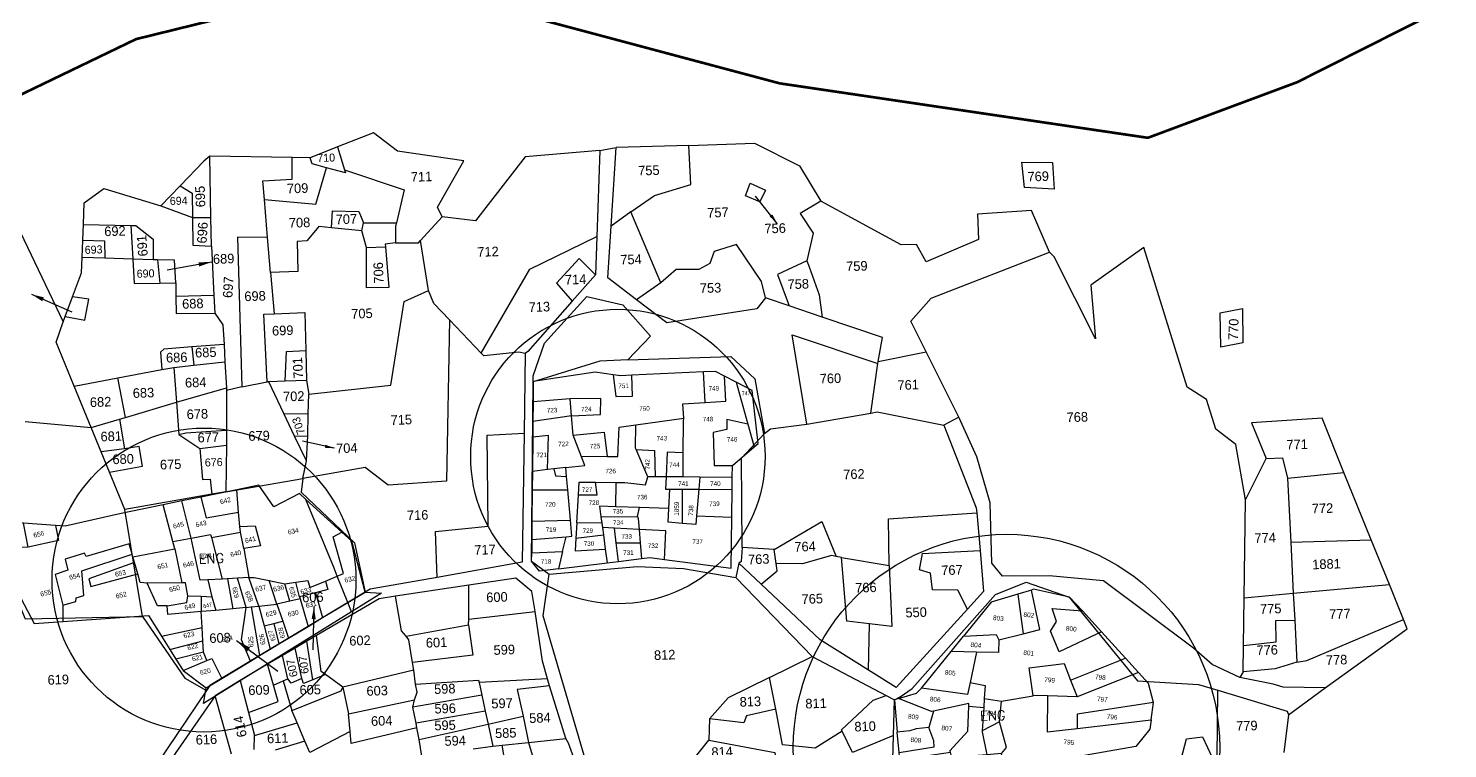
# Model space of a CAD drawing. Header units: metres. Extents: x 261324 to 273196, y 2168580 to 2176145.
# Drawn here: x 261946 to 263027, y 2171320 to 2171869 of the extents above; entities that cross this region are included whole.
import ezdxf

# ---------------------------------------------------------------- set-up
doc = ezdxf.new("R2010")
doc.units = ezdxf.units.M
for name, color, linetype in [('OFF', 1, 'Continuous'), ('OTHERS', 1, 'Continuous'), ('POLY_PARCEL', 6, 'Continuous'), ('POLY_ROAD', 30, 'Continuous'), ('SYM_ARROW', 1, 'Continuous'), ('TEXT_MAPIN', 7, 'Continuous'), ('TEXT_PARCEL', 7, 'Continuous'), ('V_BOUND_LINE', 7, 'Continuous')]:
    doc.layers.add(name, color=color, linetype=linetype)
doc.styles.get("Standard").update_dxf_attribs({"font": 'simplex.shx'})
doc.styles.add('TEXT_MAP', font='KRDEV050.TTF', dxfattribs={"height": 1.8})
doc.dimstyles.get("Standard").update_dxf_attribs({"dimtxt": 0.18, "dimasz": 0.18, "dimexe": 0.18, "dimexo": 0.0625, "dimgap": 0.09, "dimtad": 0, "dimtih": 1, "dimtoh": 1, "dimdec": 4, "dimzin": 0, "dimdsep": 46, "dimtxsty": 'Standard', "dimcen": 0.09, "dimadec": 0, "dimazin": 0, "dimtfac": 1, "dimtdec": 4, "dimtofl": 0, "dimtmove": 0, "dimatfit": 3, "dimfxl": 1, "dimtolj": 1, "dimtzin": 0, "dimarcsym": 0})

# ---------------------------------------------------------------- blocks, each defined once
blk = doc.blocks.new('hb')
at = {"layer": 'POLY_PARCEL'}
for points in [[(264666.7, 2167353.1), (264548.9, 2167345.9)], [(264701.3, 2167346.7), (264686.2, 2167354.2), (264666.7, 2167353.1)], [(264670.1, 2167303.2), (264666.7, 2167353.1)], [(264518.7, 2167346.4), (264488.8, 2167350.3), (264387.5, 2167333.2), (264387.7, 2167299.9)], [(264518.7, 2167346.4), (264523.1, 2167310.7), (264550.7, 2167311.7), (264548.9, 2167345.9)], [(264548.9, 2167345.9), (264531, 2167344.8), (264518.7, 2167346.4)], [(264670.1, 2167303.2), (264704, 2167305.7), (264701.3, 2167346.7)], [(264720.4, 2167337.2), (264701.3, 2167346.7)], [(264720.4, 2167337.2), (264740.6, 2167268.5)], [(264751.5, 2167231.3), (264758.2, 2167237.1), (264747.1, 2167323.9), (264720.4, 2167337.2)], [(264448.3, 2167305.6), (264441.4, 2167305.4), (264387.7, 2167299.9)], [(264450.8, 2167278), (264498.4, 2167280.9), (264498.8, 2167307), (264448.3, 2167305.6)], [(264450.8, 2167278), (264448.3, 2167305.6)], [(264387.7, 2167299.9), (264387.9, 2167267.9)], [(264635.6, 2167276.7), (264633.6, 2167300.5), (264670.1, 2167303.2)], [(264450.8, 2167278), (264387.9, 2167267.9)], [(264387.9, 2167267.9), (264388, 2167241.9)], [(264454.2, 2167246.3), (264450.8, 2167278)], [(264510.4, 2167212.2), (264528.1, 2167212.4), (264529.4, 2167260.7), (264556.6, 2167264.8)], [(264556.6, 2167264.8), (264635.6, 2167276.7)], [(264557.7, 2167224.5), (264556.7, 2167226.7), (264556.6, 2167264.8)], [(264635.3, 2167219.8), (264634.9, 2167271.9), (264635.6, 2167276.7)], [(264740.6, 2167268.5), (264706.1, 2167275.8), (264706.2, 2167259.4), (264683.7, 2167254.2), (264686.6, 2167200), (264716.2, 2167200.6)], [(264740.6, 2167268.5), (264751.5, 2167231.3)], [(264413.1, 2167189.2), (264414, 2167245.2), (264388, 2167241.9)], [(264388, 2167241.9), (264388.3, 2167186)], [(264454.2, 2167246.3), (264505, 2167251.9), (264510.4, 2167212.2)], [(264468.6, 2167210.8), (264454.2, 2167246.3)], [(264510.4, 2167212.2), (264468.6, 2167210.8)], [(264557.7, 2167224.5), (264588, 2167222.9), (264589.7, 2167180.1)], [(264577.6, 2167180), (264557.7, 2167224.5)], [(264635.3, 2167219.8), (264609, 2167220.7), (264607.7, 2167180.3)], [(264635.5, 2167180.6), (264635.3, 2167219.8)], [(264716.2, 2167200.6), (264751.5, 2167231.3)], [(264413.1, 2167189.2), (264388.3, 2167186)], [(264423.4, 2167190.6), (264413.1, 2167189.2)], [(264442.8, 2167193.1), (264423.4, 2167190.6)], [(264423.4, 2167190.6), (264426.4, 2167179.3), (264444.3, 2167178.5)], [(264442.8, 2167193.1), (264474.3, 2167196.6), (264468.6, 2167210.8)], [(264444.3, 2167178.5), (264442.8, 2167193.1)], [(264716.3, 2167180.7), (264716.2, 2167200.6)], [(264388.3, 2167186), (264388.4, 2167155.7)], [(264446.6, 2167156.5), (264444.3, 2167178.5)], [(264464.4, 2167148.7), (264495.3, 2167148.9), (264492.2, 2167169.5)], [(264464.4, 2167148.7), (264465.4, 2167169.3), (264492.2, 2167169.5)], [(264492.2, 2167169.5), (264525.7, 2167169.8)], [(264525.7, 2167169.8), (264539.9, 2167169.9), (264574.1, 2167166.4), (264577.6, 2167180)], [(264525.7, 2167129.8), (264525.7, 2167169.8)], [(264589.7, 2167180.1), (264577.6, 2167180)], [(264607.7, 2167180.3), (264589.7, 2167180.1)], [(264607.7, 2167180.3), (264607.1, 2167159.9), (264614.3, 2167160)], [(264635.5, 2167180.6), (264607.7, 2167180.3)], [(264662.9, 2167180.6), (264635.5, 2167180.6)], [(264662.9, 2167180.6), (264661.5, 2167160.5)], [(264716.3, 2167180.7), (264662.9, 2167180.6)], [(264716.3, 2167161.1), (264716.3, 2167180.7)], [(264388.4, 2167155.7), (264446.6, 2167156.5)], [(264388.4, 2167155.7), (264388.7, 2167104.5)], [(264451.9, 2167106.8), (264446.6, 2167156.5)], [(264462.3, 2167102.6), (264464.4, 2167148.7)], [(264613.2, 2167128.4), (264614.3, 2167160)], [(264614.3, 2167160), (264635.1, 2167160.2)], [(264635.1, 2167160.2), (264661.5, 2167160.5)], [(264636, 2167104.2), (264635.1, 2167160.2)], [(264661.5, 2167160.5), (264658.5, 2167117.1)], [(264661.5, 2167160.5), (264716.3, 2167161.1)], [(264716.4, 2167115.4), (264716.3, 2167161.1)], [(264525.7, 2167129.8), (264499.1, 2167130.3), (264501.6, 2167113.3)], [(264564.6, 2167129.2), (264525.7, 2167129.8)], [(264561.6, 2167114.2), (264564.6, 2167129.2)], [(264613.2, 2167128.4), (264564.6, 2167129.2)], [(264636, 2167104.2), (264612.3, 2167105.7), (264613.2, 2167128.4)], [(264388.7, 2167104.5), (264451.9, 2167106.8)], [(264388.7, 2167104.5), (264388.8, 2167074.3)], [(264445.1, 2167079.5), (264454.7, 2167080.4), (264451.9, 2167106.8)], [(264462.3, 2167102.6), (264461.2, 2167077.7)], [(264503.2, 2167102.9), (264462.3, 2167102.6)], [(264501.6, 2167113.3), (264561.6, 2167114.2)], [(264501.6, 2167113.3), (264503.2, 2167102.9)], [(264503.2, 2167102.9), (264504.3, 2167095.3)], [(264524, 2167094.6), (264504.3, 2167095.3)], [(264504.3, 2167095.3), (264506.1, 2167083.7)], [(264527.3, 2167070.8), (264524, 2167094.6)], [(264564.6, 2167093), (264524, 2167094.6)], [(264561.6, 2167114.2), (264562.7, 2167111.3), (264564.6, 2167093)], [(264606.8, 2167044.8), (264716.5, 2167031.8), (264716.4, 2167115.4)], [(264658.5, 2167117.1), (264657.6, 2167102.8), (264636, 2167104.2)], [(264658.5, 2167117.1), (264716.4, 2167115.4)], [(264388.8, 2167074.3), (264445.1, 2167079.5)], [(264388.8, 2167074.3), (264389, 2167052.1)], [(264439.5, 2167055.4), (264445.1, 2167079.5)], [(264461.2, 2167077.7), (264460.2, 2167056.5), (264509.7, 2167060)], [(264461.2, 2167077.7), (264506.1, 2167083.7)], [(264506.1, 2167083.7), (264509.7, 2167060)], [(264527.3, 2167070.8), (264566.8, 2167071.5)], [(264606.8, 2167044.8), (264608.5, 2167091.4), (264564.6, 2167093)], [(264564.6, 2167093), (264566.8, 2167071.5)], [(264566.8, 2167071.5), (264569.5, 2167045.7)], [(264389, 2167052.1), (264439.5, 2167055.4)], [(264433.3, 2167026.7), (264402, 2167022.3), (264389, 2167038.8), (264389, 2167052.1)], [(264439.5, 2167055.4), (264433.3, 2167026.7)], [(264509.7, 2167060), (264513, 2167037.8)], [(264531.4, 2167040.4), (264527.3, 2167070.8)], [(264433.3, 2167026.7), (264513, 2167037.8)], [(264513, 2167037.8), (264531.4, 2167040.4)], [(264531.4, 2167040.4), (264569.5, 2167045.7)], [(264569.5, 2167045.7), (264583.2, 2167047.6), (264606.8, 2167044.8)]]:
    blk.add_lwpolyline(points, dxfattribs=at)
at = {"layer": 'TEXT_PARCEL', "style": 'TEXT_MAP'}
for s, height, rotation, p in [('751', 7.5, 1.9239, (264527.3, 2167324.4)), ('749', 7.5, 1.9239, (264675.5, 2167322.4)), ('747', 6.25, 1.9239, (264730, 2167315.7)), ('723', 7.5, 1.9239, (264410.5, 2167282.8)), ('724', 7.5, 1.9239, (264466.8, 2167285.4)), ('750', 7.5, 1.9239, (264562.2, 2167287.8)), ('748', 7.5, 1.9239, (264666.6, 2167271.7)), ('722', 7.5, 1.9239, (264430, 2167227.7)), ('743', 7.5, 1.9239, (264591.3, 2167239.3)), ('746', 7.5, 1.9239, (264706.7, 2167239.2)), ('721', 7.5, 1.9239, (264394.5, 2167209.2)), ('725', 7.5, 1.9239, (264481.9, 2167224.9)), ('726', 7.5, 1.9239, (264508.1, 2167184.3)), ('742', 7.5, 92.8492, (264581.3, 2167191.8)), ('744', 7.5, 1.9239, (264612.6, 2167196)), ('741', 7.5, 1.9239, (264627.8, 2167165.4)), ('740', 7.5, 1.9239, (264680.3, 2167166.1)), ('727', 7.5, 1.9239, (264470, 2167153.4)), ('736', 7.5, 1.9239, (264560.5, 2167142.3)), ('739', 7.5, 1.9239, (264679.2, 2167133)), ('720', 7.5, 1.9239, (264409.9, 2167128.1)), ('728', 7.5, 1.9239, (264481.3, 2167132)), ('735', 7.5, 1.9239, (264521, 2167118.5)), ('1859', 7.5, 90.4145, (264629.6, 2167116.7)), ('738', 7.5, 87.7908, (264652.7, 2167116.9)), ('719', 7.5, 1.9239, (264411.5, 2167086.8)), ('734', 7.5, 1.9239, (264521.8, 2167100)), ('729', 7.5, 1.9239, (264472.1, 2167086.1)), ('730', 7.5, 1.9239, (264474.2, 2167064.8)), ('733', 7.5, 1.9239, (264536, 2167077.4)), ('737', 7.5, 1.9239, (264652.5, 2167070.7)), ('731', 7.5, 1.9239, (264539.2, 2167050.9)), ('732', 7.5, 1.9239, (264579.5, 2167062.8)), ('718', 7.5, 1.9239, (264404.2, 2167034.5))]:
    blk.add_text(s, height=height, rotation=rotation, dxfattribs=at).set_placement(p)
blk = doc.blocks.new('b')
at = {"layer": 'OFF'}
for points in [[(264743.5, 2166513.3), (264708.2, 2166602.4)], [(264613.2, 2166523.5), (264527.6, 2166512.9)]]:
    blk.add_lwpolyline(points, dxfattribs=at)
at = {"layer": 'POLY_PARCEL'}
for points in [[(264601, 2166893.1), (264580.4, 2166884)], [(264597.1, 2166822.2), (264622.9, 2166832.6), (264601, 2166893.1)], [(264686.8, 2166871.1), (264662.9, 2166890.1), (264604, 2166895.6), (264601, 2166893.1)], [(264580.4, 2166884), (264539.3, 2166865.6), (264502.8, 2166805.6)], [(264580.4, 2166884), (264597.1, 2166822.2)], [(264721.2, 2166841.8), (264658.1, 2166800.9), (264640, 2166832.3), (264647.6, 2166848.8), (264637.6, 2166868.8), (264686.8, 2166871.1)], [(264686.8, 2166871.1), (264721.2, 2166841.8)], [(264559.8, 2166807.3), (264597.1, 2166822.2)], [(264764.9, 2166805.2), (264721.2, 2166841.8)], [(264486.3, 2166778.7), (264502.8, 2166805.6)], [(264502.8, 2166805.6), (264554.4, 2166815.5), (264559.8, 2166807.3)], [(264559.8, 2166807.3), (264561.6, 2166787.1), (264526.7, 2166783.2)], [(264682.4, 2166758.7), (264764.9, 2166805.2)], [(264788.7, 2166785.3), (264764.9, 2166805.2)], [(264446.7, 2166714), (264486.3, 2166778.7)], [(264526.7, 2166783.2), (264486.3, 2166778.7)], [(264526.7, 2166783.2), (264523, 2166733.5)], [(264626.1, 2166725.7), (264614.1, 2166769.3), (264668.7, 2166783.6), (264682.4, 2166758.7)], [(264788.7, 2166785.3), (264696.4, 2166733.2)], [(264818.9, 2166740.4), (264807.1, 2166769.8), (264788.7, 2166785.3)], [(264682.4, 2166758.7), (264696.4, 2166733.2)], [(264523, 2166733.5), (264521.6, 2166713.9), (264446.7, 2166714)], [(264523, 2166733.5), (264547.5, 2166731.7), (264548.9, 2166710.9)], [(264696.4, 2166733.2), (264648.7, 2166728.7)], [(264818.9, 2166740.4), (264699.8, 2166706), (264703, 2166683)], [(264819.3, 2166712.4), (264818.9, 2166740.4)], [(264412.5, 2166693), (264439.8, 2166704.8), (264446.7, 2166714)], [(264548.9, 2166710.9), (264576.7, 2166710.4)], [(264548.9, 2166710.9), (264549.9, 2166696.5)], [(264576.7, 2166710.4), (264626.1, 2166725.7)], [(264578.2, 2166677), (264576.7, 2166710.4)], [(264648.7, 2166728.7), (264632.2, 2166727.2), (264626.1, 2166725.7)], [(264648.7, 2166728.7), (264656.2, 2166671.2), (264703, 2166683)], [(264703, 2166683), (264819.3, 2166712.4)], [(264819.3, 2166712.4), (264818.8, 2166697.3), (264800.1, 2166666.5), (264708.8, 2166638.1)], [(264412.5, 2166693), (264406.2, 2166689.9), (264417.6, 2166638.7)], [(264471, 2166680), (264467.8, 2166678.9), (264412.5, 2166693)], [(264525.7, 2166695.6), (264525.3, 2166699.7), (264471, 2166680)], [(264506.4, 2166618.2), (264505.4, 2166620.7), (264529.8, 2166655.6), (264525.7, 2166695.6)], [(264525.7, 2166695.6), (264549.9, 2166696.5)], [(264549.9, 2166696.5), (264552.6, 2166659)], [(264471, 2166680), (264466.9, 2166652.9)], [(264578.2, 2166677), (264552.6, 2166659)], [(264587.9, 2166626.9), (264594.6, 2166637.7), (264578.2, 2166677)], [(264466.9, 2166652.9), (264446.7, 2166648.3), (264437.5, 2166643.9), (264417.6, 2166638.7)], [(264424.7, 2166606.8), (264417.6, 2166638.7)], [(264424.7, 2166606.8), (264479.2, 2166623.3), (264477.8, 2166632.7), (264466.9, 2166652.9)], [(264552.6, 2166659), (264552.7, 2166657.3), (264565.1, 2166622)], [(264708.8, 2166638.1), (264660.8, 2166632.8), (264663, 2166613.2)], [(264708.2, 2166602.4), (264708.8, 2166638.1)], [(264434.1, 2166564.9), (264473.3, 2166572.3), (264464.3, 2166606.4), (264506.4, 2166618.2)], [(264565.1, 2166622), (264509.9, 2166610), (264506.4, 2166618.2)], [(264587.9, 2166626.9), (264565.1, 2166622)], [(264596.3, 2166597), (264587.9, 2166626.9)], [(264434.1, 2166564.9), (264424.7, 2166606.8)], [(264596.3, 2166597), (264663, 2166613.2)], [(264603.2, 2166572.2), (264596.3, 2166597)], [(264663, 2166613.2), (264664.9, 2166596.5), (264669, 2166597)], [(264665, 2166582.5), (264670, 2166587), (264669, 2166597)], [(264669, 2166597), (264708.2, 2166602.4)], [(264603.2, 2166572.2), (264665, 2166582.5)], [(264613.2, 2166523.5), (264606.6, 2166560.3), (264603.2, 2166572.2)], [(264665, 2166582.5), (264668.8, 2166536.1), (264613.2, 2166523.5)], [(264527.6, 2166512.9), (264450.3, 2166492.1), (264434.1, 2166564.9)], [(264634.7, 2166467.2), (264624.6, 2166462.9), (264578.7, 2166458.7), (264558.1, 2166494.6), (264527.6, 2166512.9)], [(264634.7, 2166467.2), (264614.1, 2166518.6), (264613.2, 2166523.5)], [(264743.5, 2166513.3), (264634.7, 2166467.2)]]:
    blk.add_lwpolyline(points, dxfattribs=at)
at = {"layer": 'TEXT_PARCEL', "style": 'TEXT_MAP'}
for s, p in [('803', (264545.8, 2166837.7)), ('802', (264593.7, 2166849.4)), ('800', (264664.1, 2166836.3)), ('804', (264515.8, 2166790.3)), ('801', (264601.4, 2166788.9)), ('799', (264640.6, 2166750.4)), ('798', (264720.7, 2166765.3)), ('805', (264480.8, 2166740.6)), ('797', (264728.4, 2166730.7)), ('796', (264747.8, 2166704.7)), ('806', (264462.6, 2166695)), ('794', (264554.5, 2166684.9)), ('809', (264431.4, 2166662.8)), ('795', (264684.4, 2166655.4)), ('807', (264487.1, 2166651.5)), ('808', (264440.5, 2166626.4)), ('700', (264674.8, 2166608.4)), ('792', (264514.4, 2166558)), ('790', (264628.1, 2166548.9)), ('789iS', (264684.5, 2166520.3)), ('791', (264582.7, 2166487))]:
    blk.add_text(s, height=7.5, rotation=1.9239, dxfattribs=at).set_placement(p)
blk = doc.blocks.new('GF')
at = {"layer": 'OFF'}
for points in [[(261282.44, 2171385.68), (261280.99, 2171379.71)], [(261394.45, 2171364.42), (261400.34, 2171362.6)], [(261325.54, 2171337.57), (261327.9, 2171343.04)]]:
    blk.add_lwpolyline(points, dxfattribs=at)
at = {"layer": 'OTHERS'}
for points in [[(261385.59, 2171372.64), (261385.1, 2171375.86), (261380.69, 2171403.42)], [(261387.2, 2171362.09), (261385.59, 2171372.64)], [(261387.76, 2171358.39), (261387.2, 2171362.09)]]:
    blk.add_lwpolyline(points, dxfattribs=at)
at = {"layer": 'POLY_PARCEL'}
for points in [[(261275.14, 2171419.11), (261268.1, 2171421.28), (261259.74, 2171412.68)], [(261274.69, 2171409.92), (261275.14, 2171419.11)], [(261286.61, 2171415.56), (261275.14, 2171419.11)], [(261259.74, 2171412.68), (261259.3, 2171412.23), (261264.87, 2171402.52), (261270.31, 2171381.45), (261280.99, 2171379.71)], [(261274.69, 2171409.92), (261259.74, 2171412.68)], [(261286.61, 2171415.56), (261286.42, 2171409.73), (261274.69, 2171409.92)], [(261327.85, 2171413.83), (261311.71, 2171414.31), (261290.09, 2171414.49), (261286.61, 2171415.56)], [(261328.32, 2171399.5), (261327.85, 2171413.83)], [(261335.11, 2171413.62), (261327.85, 2171413.83)], [(261335.29, 2171399.2), (261335.11, 2171413.62)], [(261342.39, 2171413.4), (261335.11, 2171413.62)], [(261342.39, 2171413.4), (261342.5, 2171405.39), (261354.86, 2171404.62)], [(261356.19, 2171413), (261342.39, 2171413.4)], [(261354.86, 2171404.62), (261356.19, 2171413)], [(261380.69, 2171403.42), (261378.8, 2171406.18), (261368.33, 2171403.47), (261364.69, 2171412.75), (261356.19, 2171413)], [(261312.28, 2171398.41), (261312.1, 2171402.39), (261295.22, 2171401.47), (261294.86, 2171402.9), (261287.24, 2171402.37), (261287.34, 2171398.01), (261282.31, 2171397.6), (261282.44, 2171385.68)], [(261354.18, 2171399.2), (261354.86, 2171404.62)], [(261391.01, 2171388.39), (261380.69, 2171403.42)], [(261282.44, 2171385.68), (261287.57, 2171385.88), (261287.93, 2171387.27), (261291.01, 2171387.37), (261292.34, 2171396.65), (261312.28, 2171398.41)], [(261312.43, 2171395.13), (261294.22, 2171393.09), (261294.32, 2171390.11), (261312.63, 2171390.7)], [(261312.33, 2171397.41), (261312.28, 2171398.41)], [(261312.33, 2171397.41), (261328.41, 2171396.65)], [(261312.43, 2171395.13), (261312.33, 2171397.41)], [(261312.63, 2171390.7), (261312.43, 2171395.13)], [(261328.41, 2171396.65), (261327.98, 2171383.62)], [(261328.32, 2171399.5), (261335.29, 2171399.2)], [(261328.41, 2171396.65), (261328.32, 2171399.5)], [(261337.81, 2171382.47), (261335.01, 2171382.99), (261335.29, 2171399.2)], [(261335.29, 2171399.2), (261342.7, 2171398.88), (261342.73, 2171397.62)], [(261342.73, 2171397.62), (261353.91, 2171397.06)], [(261342.73, 2171397.62), (261343.09, 2171381.53)], [(261354.18, 2171399.2), (261359.81, 2171398.14), (261360.02, 2171390.39), (261353.66, 2171390.86)], [(261353.66, 2171390.86), (261353.91, 2171397.06)], [(261353.91, 2171397.06), (261354.18, 2171399.2)], [(261315.25, 2171386.42), (261312.79, 2171387.29), (261312.63, 2171390.7)], [(261353.66, 2171390.86), (261353.07, 2171379.81)], [(261327.98, 2171383.62), (261315.25, 2171386.42)], [(261320.67, 2171376.45), (261317.13, 2171377.27), (261315.25, 2171386.42)], [(261385.59, 2171372.64), (261388.14, 2171373.07), (261387.47, 2171387.42), (261391.01, 2171388.39)], [(261394.45, 2171364.42), (261393.91, 2171384.17), (261391.01, 2171388.39)], [(261280.99, 2171379.71), (261312.97, 2171374.56), (261315.99, 2171365.81)], [(261329.11, 2171378.35), (261329.31, 2171383.32), (261327.98, 2171383.62)], [(261337.81, 2171382.47), (261337.86, 2171375.84)], [(261343.09, 2171381.53), (261337.81, 2171382.47)], [(261345.06, 2171381.18), (261343.09, 2171381.53)], [(261345.06, 2171381.18), (261344.44, 2171369.72)], [(261348.85, 2171380.52), (261345.06, 2171381.18)], [(261349.48, 2171369.02), (261348.85, 2171380.52)], [(261353.07, 2171379.81), (261348.85, 2171380.52)], [(261354.18, 2171368.42), (261353.07, 2171379.81)], [(261353.07, 2171379.81), (261355.02, 2171379.35), (261360.23, 2171376.9)], [(261332.62, 2171371.37), (261320.15, 2171373.22), (261320.67, 2171376.45)], [(261320.67, 2171376.45), (261328.19, 2171375.94), (261329.11, 2171378.35)], [(261329.11, 2171378.35), (261333.95, 2171376.99)], [(261333.95, 2171376.99), (261332.62, 2171371.37)], [(261333.95, 2171376.99), (261337.86, 2171375.84)], [(261337.86, 2171375.84), (261338.06, 2171370.6)], [(261361, 2171367.56), (261360.23, 2171376.9)], [(261360.23, 2171376.9), (261365.74, 2171374.32)], [(261366.08, 2171367.53), (261365.74, 2171374.32)], [(261365.74, 2171374.32), (261369.89, 2171373.97)], [(261369.98, 2171368.33), (261369.89, 2171373.97)], [(261369.89, 2171373.97), (261374.39, 2171373.58), (261374.54, 2171370.81), (261380.81, 2171371.85)], [(261331.6, 2171365.54), (261332.62, 2171371.37)], [(261338.06, 2171370.6), (261332.62, 2171371.37)], [(261344.44, 2171369.72), (261338.06, 2171370.6)], [(261349.48, 2171369.02), (261344.44, 2171369.72)], [(261346.46, 2171349), (261344.96, 2171357.59), (261349.48, 2171369.02)], [(261349.48, 2171369.02), (261351.32, 2171368.79)], [(261351.32, 2171368.79), (261350.24, 2171350.22)], [(261351.32, 2171368.79), (261354.18, 2171368.42)], [(261354.18, 2171368.42), (261361, 2171367.56)], [(261354.18, 2171368.42), (261354.53, 2171360.69)], [(261376.18, 2171368.46), (261369.98, 2171368.33)], [(261369.98, 2171368.33), (261370.02, 2171367.51)], [(261380.81, 2171371.85), (261380.98, 2171368.56), (261376.18, 2171368.46)], [(261376.18, 2171368.46), (261376.64, 2171358.7)], [(261380.81, 2171371.85), (261385.59, 2171372.64)], [(261315.99, 2171365.81), (261331.6, 2171365.54)], [(261315.99, 2171365.81), (261317.88, 2171360.25)], [(261330.72, 2171360.56), (261331.6, 2171365.54)], [(261361, 2171367.56), (261361.8, 2171360.8)], [(261366.08, 2171367.53), (261361, 2171367.56)], [(261370.02, 2171367.51), (261366.08, 2171367.53)], [(261370.02, 2171367.51), (261370.59, 2171356.75)], [(261317.88, 2171360.25), (261330.72, 2171360.56)], [(261317.88, 2171360.25), (261319.26, 2171356.18)], [(261329.98, 2171356.33), (261330.72, 2171360.56)], [(261354.53, 2171360.69), (261358.21, 2171360.74)], [(261354.53, 2171360.69), (261354.63, 2171351.63)], [(261358.21, 2171360.74), (261361.8, 2171360.8)], [(261358.21, 2171360.74), (261358.34, 2171352.82)], [(261361.8, 2171360.8), (261362.4, 2171354.12)], [(261329.98, 2171356.33), (261319.26, 2171356.18)], [(261319.26, 2171356.18), (261320.9, 2171351.35)], [(261320.9, 2171351.35), (261330.47, 2171352.92)], [(261330.47, 2171352.92), (261329.98, 2171356.33)], [(261330.47, 2171352.92), (261332.49, 2171353.25), (261334.38, 2171345.12)], [(261320.9, 2171351.35), (261327.9, 2171343.04)]]:
    blk.add_lwpolyline(points, dxfattribs=at)
at = {"layer": 'POLY_ROAD'}
for points in [[(261387.2, 2171362.09), (261394.45, 2171364.42)], [(261400.34, 2171362.6), (261387.76, 2171358.39)], [(261387.76, 2171358.39), (261325.54, 2171337.57)], [(261370.59, 2171356.75), (261376.64, 2171358.7)], [(261376.64, 2171358.7), (261387.2, 2171362.09)], [(261354.63, 2171351.63), (261358.34, 2171352.82)], [(261358.34, 2171352.82), (261362.4, 2171354.12)], [(261362.4, 2171354.12), (261370.59, 2171356.75)], [(261334.38, 2171345.12), (261346.46, 2171349)], [(261346.46, 2171349), (261350.24, 2171350.22)], [(261350.24, 2171350.22), (261354.63, 2171351.63)], [(261327.9, 2171343.04), (261334.38, 2171345.12)]]:
    blk.add_lwpolyline(points, dxfattribs=at)
at = {"layer": 'TEXT_PARCEL', "style": 'TEXT_MAP'}
for s, height, p in [('657', 1.8, (261268.79, 2171415.64)), ('656', 1.8, (261277.68, 2171412.88)), ('642', 1.8, (261349.01, 2171409.04)), ('645', 1.8, (261329.65, 2171404.14)), ('643', 1.8, (261338.07, 2171402.68)), ('654', 1.8, (261287.18, 2171394.34)), ('655', 1.8, (261275.15, 2171390.71)), ('653', 1.8, (261304.24, 2171391.5)), ('651', 1.8, (261320.43, 2171390.56)), ('646', 1.8, (261329.97, 2171388.95)), ('644', 1.8, (261337.23, 2171390.27)), ('640', 1.8, (261348.22, 2171388.77)), ('641', 1.8, (261354.79, 2171392.62)), ('634', 1.8, (261371.24, 2171392.04)), ('652', 1.8, (261302.66, 2171383.45)), ('650', 1.8, (261322.77, 2171381.21)), ('649', 1.8, (261326.86, 2171373.32)), ('647', 1.5, (261333.77, 2171372.38)), ('637', 1.8, (261354.4, 2171373.93)), ('636', 1.8, (261360.95, 2171372.39)), ('633', 1.8, (261370.73, 2171369.1)), ('632', 1.8, (261387.88, 2171369.55)), ('623', 1.8, (261324.04, 2171363.05)), ('629', 1.8, (261356.04, 2171363.8)), ('630', 1.8, (261364.15, 2171361.95)), ('631', 1.8, (261371.51, 2171363.57)), ('622', 1.8, (261324.43, 2171358.38)), ('624', 1.8, (261337.79, 2171358.33)), ('621', 1.8, (261325.19, 2171353.86)), ('620', 1.8, (261326.9, 2171348.18))]:
    blk.add_text(s, height=height, dxfattribs=at).set_placement(p)
for s, rotation, p in [('639', 87.7081, (261347.76, 2171373.31)), ('638', 281.3166, (261350.26, 2171374.7)), ('635', 273.8165, (261366.85, 2171372.63)), ('625', 78.1044, (261348.72, 2171353.83)), ('626', 85.2335, (261353.35, 2171353.8)), ('627', 95.7139, (261357.6, 2171354.53)), ('628', 90, (261361.16, 2171354.56))]:
    blk.add_text(s, height=1.8, rotation=rotation, dxfattribs=at).set_placement(p)
blk = doc.blocks.new('TEXTARROW')
blk.add_leader([(0, 0), (8.64, 0)], dimstyle='Standard', override={"dimtxt": 2.5, "dimasz": 2.5, "dimexe": 1.25, "dimexo": 0.625, "dimgap": 0.625, "dimtad": 1, "dimtih": 0, "dimtoh": 0, "dimzin": 8, "dimcen": 2.5, "dimtofl": 1})
blk = doc.blocks.new('SD')
at = {"layer": 'OFF'}
for points in [[(262359.7, 2166703.3), (262372.5, 2166705.6)], [(261910.7, 2166492), (261962.3, 2166487.4)], [(262002.3, 2166339.8), (261988.6, 2166423.4)], [(262306.2, 2166382.9), (262319.9, 2166372.6)], [(262468.1, 2166381.1), (262465.8, 2166369.9)], [(262862, 2166296.1), (262859.4, 2166291.5)], [(262897.4, 2166262.3), (262926.1, 2166283.4)]]:
    blk.add_lwpolyline(points, dxfattribs=at)
at = {"layer": 'POLY_PARCEL'}
for points in [[(262236.6, 2166651.6), (262232.9, 2166659.2), (262253.6, 2166695.3), (262201.6, 2166702.9), (262183, 2166717.3), (262154.7, 2166706.3)], [(262055.2, 2166699.1), (262050.3, 2166695.2), (262031.9, 2166676.1)], [(262119.5, 2166698.2), (262055.2, 2166699.1)], [(262055.8, 2166651.4), (262055.2, 2166699.1)], [(262097.7, 2166665.3), (262096.5, 2166679.9), (262119.5, 2166681.2), (262119.5, 2166698.2)], [(262133.5, 2166697.9), (262119.5, 2166698.2)], [(262154.7, 2166706.3), (262133.5, 2166697.9)], [(262154.7, 2166706.3), (262160.4, 2166688.3)], [(262359.7, 2166703.3), (262301.3, 2166698.6), (262262.7, 2166648.5), (262236.6, 2166651.6)], [(262429.3, 2166707.3), (262372.5, 2166705.6)], [(262383.9, 2166655.5), (262402.3, 2166668.1), (262430.7, 2166676.7), (262429.3, 2166707.3)], [(262429.3, 2166707.3), (262480.5, 2166709), (262515.6, 2166691.2), (262532.4, 2166663.8)], [(262097.7, 2166665.3), (262138, 2166661.7), (262146.3, 2166690.1)], [(262146.3, 2166690.1), (262135, 2166693), (262133.5, 2166697.9)], [(262160.4, 2166688.3), (262161, 2166686.2), (262146.3, 2166690.1)], [(262160.4, 2166688.3), (262206.8, 2166672.7), (262200.8, 2166646.9)], [(262689.3, 2166694.1), (262713.4, 2166693.7), (262714.6, 2166673), (262691.5, 2166674.3), (262689.3, 2166694.1)], [(262031.9, 2166676.1), (262016.7, 2166660.3)], [(262031.9, 2166676.1), (262041.3, 2166670.4), (262041.5, 2166651.3)], [(262473.5, 2166668), (262477.1, 2166677.8), (262489.2, 2166672.3), (262484.8, 2166663.1), (262473.5, 2166668)], [(261956.3, 2166645.8), (261957, 2166662.7), (261972.2, 2166674), (262016.7, 2166660.3)], [(262100.2, 2166635.6), (262097.7, 2166665.3)], [(262016.7, 2166660.3), (262041.5, 2166651.3)], [(262150, 2166643.1), (262151, 2166656.4), (262171.4, 2166656), (262175.1, 2166647.1)], [(262383.9, 2166655.5), (262368.6, 2166644.4)], [(262407.3, 2166600), (262383.9, 2166655.5)], [(262532.4, 2166663.8), (262516.3, 2166654), (262526.4, 2166638.7), (262521.3, 2166617.1)], [(262710.9, 2166623.8), (262696.9, 2166656.4), (262654.6, 2166653.5), (262655.5, 2166633.7), (262614.6, 2166616.4), (262607.1, 2166629.9), (262595.1, 2166629.6), (262532.4, 2166663.8)], [(261901.4, 2166651.7), (261940.5, 2166570)], [(261955.8, 2166633.7), (261956.3, 2166645.8)], [(261956.3, 2166645.8), (261993.3, 2166645)], [(261993.3, 2166645), (261994.8, 2166618.9)], [(261993.3, 2166645), (261997.3, 2166645), (262010.8, 2166634.3), (262010.9, 2166618.3)], [(262041.5, 2166651.3), (262055.8, 2166651.4)], [(262041.5, 2166651.3), (262041.7, 2166629.7), (262056.3, 2166629)], [(262056.3, 2166629), (262055.8, 2166651.4)], [(262150, 2166643.1), (262140.2, 2166644.1), (262130.9, 2166632.9), (262123.4, 2166632.6), (262123.8, 2166609.1), (262102.5, 2166608.2)], [(262173.7, 2166640.7), (262150, 2166643.1)], [(262173.7, 2166640.7), (262175.1, 2166647.1)], [(262175.1, 2166647.1), (262200.8, 2166646.9)], [(262200.8, 2166646.9), (262200.2, 2166644.3), (262200, 2166631.4)], [(262219.7, 2166633.2), (262236.6, 2166651.6)], [(261955.3, 2166620.2), (261955.8, 2166633.7)], [(261955.8, 2166633.7), (261972.7, 2166633.1), (261973.1, 2166619.6)], [(262100.2, 2166635.6), (262076.6, 2166635.8), (262080, 2166519.1)], [(262102.5, 2166608.2), (262100.2, 2166635.6)], [(262177.5, 2166627.8), (262173.7, 2166640.7)], [(262200, 2166631.4), (262218.1, 2166631.5), (262219.7, 2166633.2)], [(262225.8, 2166594.1), (262219.7, 2166633.2)], [(262266.9, 2166545.3), (262305, 2166610.8), (262357.4, 2166636.2)], [(262056.3, 2166629), (262058.2, 2166590.4)], [(262192.2, 2166628.2), (262194.8, 2166596.4), (262177.3, 2166596.2), (262177.5, 2166627.8)], [(262177.5, 2166627.8), (262192.2, 2166628.2)], [(262200, 2166631.4), (262192, 2166630.4), (262192.2, 2166628.2)], [(262489.1, 2166588.2), (262485.9, 2166601.1), (262466.5, 2166630), (262449.1, 2166624.5), (262445.5, 2166615), (262437.1, 2166610.5), (262419.4, 2166610.3), (262407.3, 2166600)], [(262614.5, 2166545.9), (262602.5, 2166570), (262618.5, 2166587.9), (262710.9, 2166623.8)], [(262864, 2166430.4), (262856.4, 2166473.4), (262840.8, 2166485.4), (262833.4, 2166508.6), (262818.3, 2166518.3), (262784.5, 2166627.3), (262743.3, 2166598), (262746.9, 2166556.2), (262714.5, 2166620.2), (262710.9, 2166623.8)], [(261947.8, 2166589.3), (261954.8, 2166608.2), (261955.3, 2166620.2)], [(261973.1, 2166619.6), (261955.3, 2166620.2)], [(261994.8, 2166618.9), (261973.1, 2166619.6)], [(261994.8, 2166618.9), (261995.9, 2166599.9), (262015.9, 2166600.1)], [(262010.9, 2166618.3), (261994.8, 2166618.9)], [(262014.2, 2166618.3), (262010.9, 2166618.3)], [(262014.2, 2166618.3), (262015.9, 2166600.1)], [(262028.5, 2166600.3), (262027.4, 2166617.9), (262014.2, 2166618.3)], [(262356.4, 2166606.4), (262343.5, 2166619.1), (262325.7, 2166599.8), (262338.1, 2166585.7)], [(262521.3, 2166617.1), (262498.4, 2166606.4), (262507.6, 2166581.9)], [(262521.3, 2166617.1), (262523.3, 2166612.5), (262531, 2166590.5), (262533.3, 2166573.2)], [(262015.9, 2166600.1), (262028.5, 2166600.3)], [(262028.5, 2166600.3), (262028.5, 2166589.6)], [(262102.5, 2166608.2), (262105.3, 2166576)], [(262407.3, 2166600), (262388.4, 2166586.8)], [(261942, 2166574.1), (261957.4, 2166571.1), (261960.4, 2166587.5), (261947.8, 2166589.3)], [(261942, 2166574.1), (261947.8, 2166589.3)], [(262058.2, 2166590.4), (262028.5, 2166589.6)], [(262028.5, 2166589.6), (262028.6, 2166576.4), (262058.8, 2166576.6)], [(262058.2, 2166590.4), (262058.8, 2166576.6)], [(262132.2, 2166513.3), (262196.4, 2166520.2), (262206.7, 2166585.6), (262225.8, 2166594.1)], [(262242.1, 2166571.3), (262230, 2166583.9), (262225.8, 2166594.1)], [(262058.8, 2166576.6), (262065.2, 2166567.4), (262066.1, 2166552.2)], [(262105.3, 2166576), (262129.2, 2166577.1), (262129.9, 2166547.4)], [(262844.2, 2166576.2), (262861.6, 2166579.7), (262861.8, 2166553), (262844.7, 2166549.5), (262844.2, 2166576.2)], [(261949, 2166519.7), (261934.9, 2166553.9), (261940.5, 2166570)], [(261940.5, 2166570), (261942, 2166574.1)], [(262099.7, 2166522.9), (262097.2, 2166575.7), (262105.3, 2166576)], [(262242.1, 2166571.3), (262239.9, 2166445.2), (262194.1, 2166442.3), (262176.3, 2166455.9), (262127.7, 2166447.5)], [(262266.9, 2166545.3), (262242.1, 2166571.3)], [(262041, 2166550.2), (262019.1, 2166548.5), (262016.4, 2166546.1), (262017.5, 2166532.5)], [(262066.1, 2166552.2), (262041, 2166550.2)], [(262041, 2166550.2), (262042.5, 2166536.1)], [(262066.1, 2166552.2), (262066.8, 2166538.6)], [(262113.8, 2166523.4), (262115, 2166546.5), (262129.9, 2166547.4)], [(262129.9, 2166547.4), (262130.4, 2166523.9)], [(262301.4, 2166544.9), (262296.3, 2166546), (262268.9, 2166543.2), (262266.9, 2166545.3)], [(262577.1, 2166538.6), (262614.5, 2166545.9)], [(262639.9, 2166495), (262614.5, 2166545.9)], [(261983.2, 2166526.1), (262017.5, 2166532.5)], [(262017.5, 2166532.5), (262026.9, 2166534.2)], [(262026.9, 2166534.2), (262042.5, 2166536.1)], [(262026.9, 2166534.2), (262028.9, 2166507)], [(262042.5, 2166536.1), (262066.8, 2166538.6)], [(262066.8, 2166538.6), (262067.9, 2166518.4)], [(262381.6, 2166539.8), (262359.6, 2166538.8), (262307.6, 2166522.9)], [(262571.2, 2166498.2), (262576.8, 2166536.9)], [(261949, 2166519.7), (261983.2, 2166526.1)], [(261989, 2166495.2), (261983.2, 2166526.1)], [(262080, 2166519.1), (262099.7, 2166522.9)], [(262101, 2166523), (262099.7, 2166522.9)], [(262113.8, 2166523.4), (262101, 2166523)], [(262112.8, 2166498.2), (262101, 2166523)], [(262130.4, 2166523.9), (262113.8, 2166523.4)], [(262130.4, 2166523.9), (262132.2, 2166513.3)], [(261962.3, 2166487.4), (261949, 2166519.7)], [(262028.9, 2166507), (262067.9, 2166518.4)], [(262067.9, 2166518.4), (262068, 2166516.2)], [(262080, 2166519.1), (262068, 2166516.2)], [(262068, 2166516.2), (262068.1, 2166485.1)], [(262131.8, 2166498), (262132.2, 2166513.3)], [(261989, 2166495.2), (262028.9, 2166507)], [(262028.9, 2166507), (262030.8, 2166481.8)], [(262571.2, 2166498.2), (262576.2, 2166499.1), (262628.2, 2166488.8)], [(261962.3, 2166487.4), (261984.5, 2166493.9)], [(261984.5, 2166493.9), (261989, 2166495.2)], [(261984.5, 2166493.9), (261988.3, 2166470.8)], [(262112.8, 2166498.2), (262131.8, 2166498)], [(262121.2, 2166480.5), (262112.8, 2166498.2)], [(262131.5, 2166480.8), (262131.8, 2166498)], [(262521.2, 2166489.7), (262571.2, 2166498.2)], [(262940.7, 2166451.7), (262923.7, 2166493.9), (262868.6, 2166490.5), (262880.1, 2166462.5)], [(261970.1, 2166468.3), (261962.3, 2166487.4)], [(262030.8, 2166481.8), (262036.3, 2166483.1), (262068.1, 2166485.1)], [(262030.8, 2166481.8), (262047.1, 2166470.8)], [(262068.1, 2166485.1), (262068, 2166473.4)], [(262121.2, 2166480.5), (262131.5, 2166480.8)], [(262130.4, 2166461.2), (262121.2, 2166480.5)], [(262130.4, 2166461.2), (262131.5, 2166480.8)], [(262232.4, 2166370.2), (262231.1, 2166406), (262272.4, 2166410), (262271.5, 2166481.1), (262300.4, 2166482.7)], [(262470.8, 2166393.3), (262470.3, 2166463), (262488.2, 2166482.3)], [(261988.3, 2166470.8), (261970.1, 2166468.3)], [(261976.6, 2166452.6), (261970.1, 2166468.3)], [(261976.6, 2166452.6), (262002.4, 2166457.2), (261999.8, 2166472.4), (261988.3, 2166470.8)], [(262047.1, 2166470.8), (262068, 2166473.4)], [(262047.1, 2166470.8), (262049.2, 2166446.7), (262055.2, 2166446.9), (262056.6, 2166435.2)], [(262068, 2166473.4), (262067.5, 2166437.1)], [(262127.7, 2166447.5), (262130.4, 2166461.2)], [(262864, 2166430.4), (262880.1, 2166462.5)], [(262880.1, 2166462.5), (262892.9, 2166463.1), (262896.6, 2166447.3)], [(261988.6, 2166423.4), (261976.6, 2166452.6)], [(262067.5, 2166437.1), (262127.7, 2166447.5)], [(262127.7, 2166447.5), (262126.3, 2166436.7), (262167.9, 2166397.3), (262176.1, 2166358.7)], [(262896.6, 2166447.3), (262940.7, 2166451.7)], [(262896.6, 2166447.3), (262899.2, 2166397.3)], [(262962, 2166399.1), (262940.7, 2166451.7)], [(262056.6, 2166435.2), (261988.6, 2166423.4)], [(262067.5, 2166437.1), (262056.6, 2166435.2)], [(262862.9, 2166353.8), (262864, 2166430.4)], [(262495.6, 2166391.7), (262532.9, 2166413.7), (262544.1, 2166386.2)], [(262585.4, 2166379.3), (262584.9, 2166415.6), (262654, 2166420.2)], [(262899.2, 2166397.3), (262962, 2166399.1)], [(262976.2, 2166364.2), (262962, 2166399.1)], [(261878.4, 2166393.8), (261896.4, 2166372), (261910.7, 2166337.9), (262002.3, 2166339.8)], [(262470.8, 2166393.3), (262469.8, 2166382.5), (262468.1, 2166381.1)], [(262495.6, 2166391.7), (262470.8, 2166393.3)], [(262497.3, 2166380.8), (262495.6, 2166391.7)], [(262646.6, 2166345), (262639.2, 2166359.9), (262619.3, 2166360.3), (262617.8, 2166373.3), (262609.2, 2166375.8), (262611.5, 2166388.5), (262656.5, 2166390.9)], [(262899.2, 2166397.3), (262901.2, 2166357.3)], [(262319.9, 2166372.6), (262388.9, 2166378.6), (262424.9, 2166377), (262465.8, 2166369.9)], [(262485.4, 2166364.7), (262498.1, 2166375.2), (262497.3, 2166380.8)], [(262544.1, 2166386.2), (262540.6, 2166387), (262517.9, 2166380.5), (262497.3, 2166380.8)], [(262548.2, 2166385.4), (262544.1, 2166386.2)], [(262548.2, 2166385.4), (262585.4, 2166379.3)], [(262570.2, 2166333.8), (262552.5, 2166335.8), (262548.2, 2166385.4)], [(262585.4, 2166379.3), (262587.6, 2166331.7), (262570.2, 2166333.8)], [(262208.1, 2166324.2), (262204.6, 2166328.4), (262199.9, 2166355.4)], [(262257.1, 2166337.5), (262257.2, 2166364)], [(262862.9, 2166353.8), (262901.2, 2166357.3)], [(262901.2, 2166357.3), (262976.2, 2166364.2)], [(262901.2, 2166357.3), (262902.3, 2166336.4)], [(262987.2, 2166336.9), (262976.2, 2166364.2)], [(262257.1, 2166337.5), (262308.9, 2166343.5)], [(262862.3, 2166316.5), (262862.9, 2166353.8)], [(262002.3, 2166339.8), (262035.3, 2166291.5), (262052.1, 2166281.9)], [(262208.1, 2166324.2), (262257, 2166333)], [(262257, 2166333), (262260.2, 2166309.5), (262213.2, 2166303.7)], [(262257, 2166333), (262257.1, 2166337.5)], [(262569.2, 2166297.5), (262570.2, 2166333.8)], [(262862.3, 2166316.5), (262887.7, 2166319.4), (262887.4, 2166336.1), (262902.3, 2166336.4)], [(262902.3, 2166336.4), (262903.9, 2166303.4)], [(262903.9, 2166303.4), (262911.6, 2166304.8), (262987.2, 2166336.9)], [(262926.1, 2166283.4), (262990.2, 2166329.4), (262987.2, 2166336.9)], [(262145.3, 2166294.3), (262141.8, 2166296.8), (262138.2, 2166324.8)], [(262213.2, 2166303.7), (262210.4, 2166321.4), (262208.1, 2166324.2)], [(262126.8, 2166291.4), (262121.5, 2166315)], [(262135.3, 2166290.3), (262130.7, 2166320.4)], [(262862, 2166296.1), (262862.3, 2166316.5)], [(262104.6, 2166286.1), (262100, 2166302.4)], [(262115.8, 2166291.1), (262111.7, 2166309.2)], [(262214.1, 2166297.7), (262213.2, 2166303.7)], [(262492.1, 2166291.8), (262525.2, 2166308.3)], [(262903.9, 2166303.4), (262887.1, 2166298.3), (262862, 2166296.1)], [(262078.4, 2166289.7), (262084.9, 2166264.8)], [(262104.6, 2166286.1), (262112.2, 2166289.5)], [(262112.2, 2166289.5), (262115.8, 2166291.1)], [(262112.2, 2166289.5), (262118.9, 2166266.2)], [(262126.8, 2166291.4), (262118.3, 2166287.6), (262115.8, 2166291.1)], [(262135.3, 2166290.3), (262128.1, 2166287.5), (262126.8, 2166291.4)], [(262145.3, 2166294.3), (262135.3, 2166290.3)], [(262158.8, 2166284.6), (262145.3, 2166294.3)], [(262214.1, 2166297.7), (262158.8, 2166284.6)], [(262215.6, 2166286.8), (262214.1, 2166297.7)], [(262215.6, 2166286.8), (262264.8, 2166289.8), (262265.1, 2166288.2)], [(262318.6, 2166290.8), (262265.1, 2166288.2)], [(262265.1, 2166288.2), (262267.3, 2166278.2)], [(262492.1, 2166291.8), (262459.6, 2166275.9), (262445.1, 2166259.6)], [(262496.9, 2166267.1), (262492.1, 2166291.8)], [(262071.6, 2166232.2), (262059.1, 2166277.8)], [(262084.9, 2166264.8), (262108.1, 2166273.3), (262104.6, 2166286.1)], [(262118.9, 2166266.2), (262157.4, 2166281.7), (262158.8, 2166284.6)], [(262158.8, 2166284.6), (262163.2, 2166263.7)], [(262267.3, 2166278.2), (262213.4, 2166268.9)], [(262214.7, 2166274.7), (262216.7, 2166280.5), (262215.6, 2166286.8)], [(262267.3, 2166278.2), (262270, 2166265.8)], [(262320.1, 2166285.4), (262295, 2166282.6), (262299.5, 2166261.7)], [(262548.8, 2166249.8), (262548.2, 2166251), (262572.9, 2166274), (262583.1, 2166277.7)], [(262841.5, 2166228.8), (262842.3, 2166281.6)], [(262123, 2166256.7), (262118.9, 2166266.2)], [(262163.2, 2166263.7), (262214.7, 2166274.7)], [(262213.4, 2166268.9), (262214.7, 2166274.7)], [(262215.9, 2166256.3), (262213.4, 2166268.9)], [(262270, 2166265.8), (262215.9, 2166256.3)], [(262270, 2166265.8), (262272.2, 2166255.6)], [(262496.9, 2166267.1), (262473.9, 2166262), (262472, 2166256.5), (262445.1, 2166259.6)], [(262548.8, 2166249.8), (262527.6, 2166236.5), (262502.2, 2166239.3), (262496.9, 2166267.1)], [(262588.7, 2166246.5), (262589.5, 2166274.4)], [(262084.9, 2166264.8), (262089.6, 2166246.7)], [(262089.6, 2166246.7), (262123, 2166256.7)], [(262129.1, 2166242.3), (262123, 2166256.7)], [(262164.4, 2166249.9), (262163.2, 2166263.7)], [(262216.6, 2166252.7), (262215.9, 2166256.3)], [(262218.4, 2166243.6), (262272.2, 2166255.6)], [(262272.2, 2166255.6), (262299.5, 2166261.7)], [(262272.2, 2166255.6), (262275.9, 2166238.3)], [(262299.5, 2166261.7), (262303.8, 2166241.2)], [(262445.1, 2166259.6), (262444.6, 2166243)], [(262897.4, 2166262.3), (262893.8, 2166233.1)], [(262089.5, 2166236), (262089.6, 2166246.7)], [(262164.4, 2166249.9), (262132.8, 2166233.6), (262129.1, 2166242.3)], [(262216.6, 2166252.7), (262165.2, 2166240.5), (262164.4, 2166249.9)], [(262218.4, 2166243.6), (262216.6, 2166252.7)], [(262220.5, 2166230.6), (262218.4, 2166243.6)], [(262303.8, 2166241.2), (262332.8, 2166244.2)], [(262588.7, 2166246.5), (262556.9, 2166233.1), (262548.8, 2166249.8)], [(262585.7, 2166172.5), (262586.9, 2166180.5), (262588.7, 2166246.5)], [(262129.1, 2166242.3), (262105.9, 2166235.4)], [(262260.5, 2166236.2), (262275.9, 2166238.3)], [(262275.9, 2166238.3), (262283.1, 2166239.1)], [(262283.1, 2166239.1), (262303.8, 2166241.2)], [(262288.3, 2166208.5), (262283.1, 2166239.1)], [(262303.8, 2166241.2), (262312.4, 2166212.2)], [(262426, 2166219.8), (262444.6, 2166243)], [(262444.6, 2166243), (262496.2, 2166233.2), (262497.4, 2166223.8), (262444.9, 2166225.3), (262451.6, 2166205.7)]]:
    blk.add_lwpolyline(points, dxfattribs=at)
blk.add_lwpolyline([(262837.9, 2166228.5), (262835.6, 2166228.3), (262835.8, 2166208.4), (262815.2, 2166207), (262814.4, 2166201.8), (262794.3, 2166201.3), (262794, 2166210.6), (262810.5, 2166216.8), (262817.6, 2166243.6), (262830.2, 2166245.4)], close=True, dxfattribs=at)
at = {"layer": 'POLY_ROAD'}
for points in [[(262359.7, 2166703.3), (262357.4, 2166636.2)], [(262368.6, 2166644.4), (262372.5, 2166705.6)], [(262388.4, 2166586.8), (262366, 2166603.9), (262368.6, 2166644.4)], [(262357.4, 2166636.2), (262356.4, 2166606.4)], [(262356.4, 2166606.4), (262338.1, 2166585.7)], [(262307.6, 2166522.9), (262307.6, 2166527.6), (262316.5, 2166553), (262349.4, 2166589.3), (262377.6, 2166582.9), (262399.2, 2166558.4), (262381.6, 2166539.8)], [(262489.1, 2166588.2), (262482.3, 2166579.6), (262412.1, 2166568.8), (262388.4, 2166586.8)], [(262507.6, 2166581.9), (262489.1, 2166588.2)], [(262338.1, 2166585.7), (262303.3, 2166546.6), (262301.4, 2166544.9)], [(262533.3, 2166573.2), (262507.6, 2166581.9)], [(262577.1, 2166538.6), (262580.3, 2166557.2), (262533.3, 2166573.2)], [(262521.2, 2166489.7), (262510, 2166559.3), (262576.8, 2166536.9)], [(262301.4, 2166544.9), (262300.4, 2166482.7)], [(262381.6, 2166539.8), (262462, 2166542.5), (262480.7, 2166525), (262488.2, 2166482.3)], [(262576.8, 2166536.9), (262577.1, 2166538.6)], [(262306.2, 2166382.9), (262307.6, 2166522.9)], [(262488.2, 2166482.3), (262493, 2166485.9), (262521.2, 2166489.7)], [(262639.9, 2166495), (262628.2, 2166488.8)], [(262628.2, 2166488.8), (262653.6, 2166424.1), (262654, 2166420.2)], [(262859.4, 2166291.5), (262837.7, 2166301.8), (262823.1, 2166314.5), (262752.9, 2166367), (262710.5, 2166371.1), (262674, 2166370.8), (262665.7, 2166380.9), (262664.5, 2166428.1), (262654.1, 2166463.9), (262639.9, 2166495)], [(262300.4, 2166482.7), (262298.9, 2166381.9), (262232.4, 2166370.2)], [(262654, 2166420.2), (262656.5, 2166390.9)], [(262656.5, 2166390.9), (262659.3, 2166358.9), (262646.6, 2166345)], [(262485.4, 2166364.7), (262468.1, 2166381.1)], [(262052.1, 2166281.9), (262014, 2166225.3), (261919.6, 2166220.8), (261871.4, 2166237.6), (261845.3, 2166376.4)], [(262232.4, 2166370.2), (262180, 2166361), (262176.1, 2166358.7)], [(262308.9, 2166343.5), (262306.5, 2166359.1), (262293.8, 2166369.5), (262257.2, 2166364)], [(262354.1, 2166207), (262315.2, 2166340), (262319.9, 2166372.6)], [(262465.8, 2166369.9), (262525.2, 2166308.3)], [(262589.5, 2166274.4), (262594.1, 2166276.6), (262603.4, 2166283.2), (262668.5, 2166356.5), (262692.4, 2166366.1), (262726.2, 2166354.3), (262779.5, 2166289.1), (262827, 2166286.2), (262842.3, 2166281.6)], [(262176.1, 2166358.7), (262054.7, 2166285.8), (262052.1, 2166281.9)], [(262199.9, 2166355.4), (262187.2, 2166353.5), (262138.2, 2166324.8)], [(262257.2, 2166364), (262199.9, 2166355.4)], [(262569.2, 2166297.5), (262531.5, 2166321.1), (262485.4, 2166364.7)], [(262318.6, 2166290.8), (262314.7, 2166304.7), (262308.9, 2166343.5)], [(262646.6, 2166345), (262591, 2166283.9), (262569.2, 2166297.5)], [(262138.2, 2166324.8), (262130.7, 2166320.4)], [(262121.5, 2166315), (262111.7, 2166309.2)], [(262130.7, 2166320.4), (262121.5, 2166315)], [(262100, 2166302.4), (262078.4, 2166289.7)], [(262111.7, 2166309.2), (262100, 2166302.4)], [(262525.2, 2166308.3), (262583.1, 2166277.7)], [(262078.4, 2166289.7), (262059.1, 2166277.8)], [(262320.1, 2166285.4), (262318.6, 2166290.8)], [(262926.1, 2166283.4), (262893.1, 2166284.1), (262885.4, 2166286.4), (262859.4, 2166291.5)], [(262059.1, 2166277.8), (262025.3, 2166229.4)], [(262332.8, 2166244.2), (262320.1, 2166285.4)], [(262583.1, 2166277.7), (262589.5, 2166274.4)], [(262842.3, 2166281.6), (262896.2, 2166265.3), (262897.4, 2166262.3)], [(262343.4, 2166216.9), (262335, 2166240.7), (262332.8, 2166244.2)]]:
    blk.add_lwpolyline(points, dxfattribs=at)
at = {"layer": 'V_BOUND_LINE', "const_width": 2.08}
blk.add_lwpolyline([(264092.9, 2167358.8), (263929.9, 2167274.7), (263733.6, 2167171.9), (263613.6, 2167109.7), (263424.3, 2167016.5), (263112.4, 2166861), (262904.6, 2166756.4), (262787.8, 2166713), (262500.3, 2166755.7), (262253.9, 2166821.6), (262133.5, 2166823.9), (261997.6, 2166790.6), (261826.5, 2166708.3), (261608.1, 2166854.7)], dxfattribs=at)
at = {"layer": 'SYM_ARROW'}
for p, xscale, yscale, zscale, rotation in [((262498.3, 2166646.4), 3.155407132004181, 3.155407132004181, 3.155407132004181, 128.6637027327785), ((262056.5, 2166616.5), 4.095085555737727, 4.095085555737727, 4.095085555737727, 190.3161514289259), ((261915.7, 2166591.4), 3.973408494662086, 3.973408494662086, 3.973408494662086, 336.5760131377027), ((262152.2, 2166471), 2.947544714065061, 2.947544714065061, 2.947544714065061, 167.472253128526), ((262136.2, 2166347.4), 3.914638610942351, 3.914638610942351, 3.914638610942351, 268.5529233988497), ((262075.8, 2166320.9), 4.649333224043241, 4.649333224043241, 4.649333224043241, 323.3902243248191)]:
    blk.add_blockref('TEXTARROW', p, dxfattribs=dict(at, xscale=xscale, yscale=yscale, zscale=zscale, rotation=rotation))
at = {"layer": 'TEXT_MAPIN'}
for p in [(262046.2, 2166381), (262656.5, 2166257.9)]:
    blk.add_text('ENG', height=7.5, rotation=1.9239, dxfattribs=at).set_placement(p)
at = {"layer": 'TEXT_PARCEL', "style": 'TEXT_MAP'}
for s, height, rotation, p in [('710', 6.25, 1.9239, (262139.1, 2166694.5)), ('711', 7.5, 1.9239, (262212.2, 2166679)), ('755', 7.5, 1.9239, (262389.8, 2166683.8)), ('769', 7.5, 1.9239, (262693.9, 2166678.9)), ('709', 7.5, 1.9239, (262115.4, 2166670)), ('694', 6.25, 1.9239, (262023.9, 2166661)), ('695', 7.5, 91.9239, (262051.6, 2166659.4)), ('707', 7.5, 1.9239, (262153.5, 2166645.9)), ('757', 7.5, 1.9239, (262443.7, 2166650.9)), ('692', 7.5, 1.9239, (261972.7, 2166636.7)), ('696', 7.5, 86.4763, (262052.5, 2166630.8)), ('708', 7.5, 1.9239, (262116.9, 2166643.2)), ('756', 7.5, 1.9239, (262488.4, 2166638.5)), ('691', 7.5, 94.3131, (262006.6, 2166621.2)), ('693', 6.25, 1.9239, (261957.4, 2166622.9)), ('689', 7.5, 1.9239, (262057.6, 2166615)), ('712', 7.5, 1.9239, (262264.1, 2166620.4)), ('754', 7.5, 1.9239, (262375.8, 2166614.3)), ('690', 6.25, 1.9239, (261998, 2166604.2)), ('706', 7.5, 91.9239, (262190.8, 2166599.7)), ('759', 7.5, 1.9239, (262552.2, 2166609)), ('697', 7.5, 86.7225, (262072.6, 2166588.3)), ('714', 7.5, 1.9239, (262332.5, 2166598.7)), ('753', 7.5, 1.9239, (262437.9, 2166592)), ('758', 7.5, 1.9239, (262506.4, 2166595)), ('688', 7.5, 1.9239, (262033.5, 2166580)), ('698', 7.5, 1.9239, (262082.1, 2166585.9)), ('705', 7.5, 1.9239, (262165.6, 2166572.2)), ('713', 7.5, 1.9239, (262304.2, 2166577.3)), ('699', 7.5, 1.9239, (262103.7, 2166559)), ('770', 7.5, 87.8328, (262858, 2166554.9)), ('686', 7.5, 1.9239, (262020.9, 2166538)), ('685', 7.5, 1.9239, (262043.6, 2166541.9)), ('701', 7.5, 93.5171, (262128, 2166525.7)), ('684', 7.5, 1.9239, (262035.7, 2166518.5)), ('760', 7.5, 1.9239, (262531.5, 2166521.3)), ('761', 7.5, 1.9239, (262592.2, 2166516.2)), ('682', 7.5, 1.9239, (261961.4, 2166503.3)), ('683', 7.5, 1.9239, (261994.9, 2166510.4)), ('702', 7.5, 1.9239, (262112.3, 2166507.6)), ('678', 7.5, 1.9239, (262037, 2166493.8)), ('768', 7.5, 1.9239, (262724.3, 2166491)), ('703', 6.25, 109.691, (262129.5, 2166483)), ('715', 7.5, 1.9239, (262196.3, 2166489.2)), ('681', 7.5, 1.9239, (261969.7, 2166476.5)), ('677', 7.5, 1.9239, (262045.5, 2166475.6)), ('679', 7.5, 1.9239, (262085.2, 2166476.8)), ('771', 7.5, 1.9239, (262896, 2166469.5)), ('680', 7.5, 1.9239, (261979, 2166458.7)), ('704', 7.5, 1.9239, (262153.7, 2166467.1)), ('675', 7.5, 1.9239, (262016.1, 2166454.5)), ('676', 6.25, 1.9239, (262051.1, 2166456.8)), ('762', 7.5, 1.9239, (262549.8, 2166446.5)), ('716', 7.5, 1.9239, (262209, 2166414.8)), ('772', 7.5, 1.9239, (262915.8, 2166419.6)), ('774', 7.5, 1.9239, (262871, 2166396.6)), ('717', 7.5, 1.9239, (262261.6, 2166387.7)), ('763', 7.5, 1.9239, (262475.4, 2166380.2)), ('764', 7.5, 1.9239, (262511.6, 2166390)), ('767', 7.5, 1.9239, (262626.3, 2166371.6)), ('1881', 7.5, 1.9239, (262916.1, 2166376)), ('766', 7.5, 1.9239, (262559.1, 2166358)), ('606', 7.5, 1.9239, (262127.1, 2166350.7)), ('600', 7.5, 1.9239, (262270.9, 2166350.7)), ('765', 7.5, 1.9239, (262517.2, 2166349.2)), ('550', 7.5, 1.9239, (262598.3, 2166338.6)), ('775', 7.5, 1.9239, (262875.3, 2166341.2)), ('777', 7.5, 1.9239, (262929.3, 2166337.2)), ('608', 7.5, 1.9239, (262054.6, 2166319)), ('602', 7.5, 1.9239, (262163.9, 2166316.9)), ('601', 7.5, 1.9239, (262223.7, 2166315.3)), ('599', 7.5, 1.9239, (262276.6, 2166309.6)), ('812', 7.5, 1.9239, (262401.9, 2166305.5)), ('776', 7.5, 1.9239, (262872.5, 2166309)), ('607', 6.25, 102.4292, (262123.6, 2166293.2)), ('607', 6.25, 97.5036, (262132.2, 2166295.4)), ('778', 7.5, 1.9239, (262926.7, 2166301.3)), ('619', 7.5, 1.9239, (261928.2, 2166286.5)), ('609', 7.5, 1.9239, (262085, 2166278.3)), ('605', 7.5, 1.9239, (262125, 2166278.5)), ('603', 7.5, 1.9239, (262177.3, 2166277.7)), ('598', 7.5, 1.9239, (262230.1, 2166279.1)), ('813', 7.5, 1.9239, (262468.8, 2166269)), ('596', 7.5, 1.9239, (262230.4, 2166263.8)), ('597', 7.5, 1.9239, (262274.8, 2166267.8)), ('811', 7.5, 1.9239, (262520.1, 2166267.6)), ('614', 7.5, 101.5418, (262083.8, 2166246.3)), ('604', 7.5, 1.9239, (262180.8, 2166254.2)), ('595', 7.5, 1.9239, (262230.3, 2166250.7)), ('584', 7.5, 1.9239, (262304.4, 2166256.4)), ('810', 7.5, 1.9239, (262558.4, 2166249.6)), ('779', 7.5, 1.9239, (262856.6, 2166249.9)), ('616', 7.5, 1.9239, (262043.9, 2166239.7)), ('611', 7.5, 1.9239, (262099.6, 2166240.7)), ('594', 7.5, 1.9239, (262238.2, 2166238.6)), ('585', 7.5, 1.9239, (262277.7, 2166244.6)), ('814', 7.5, 1.9239, (262446.7, 2166229.8))]:
    blk.add_text(s, height=height, rotation=rotation, dxfattribs=at).set_placement(p)

msp = doc.modelspace()

# ---------------------------------------------------------------- linework, layer by layer
for centre, radius in [((262395, 2171542.6), 112.2), ((262079.5, 2171448.5), 115.8), ((262691.2, 2171320.9), 162.5)]:
    msp.add_circle(centre, radius)

# ---------------------------------------------------------------- block references
for name, p, xscale, yscale, zscale, rotation in [('SD', (7785.1, 57357.1), 0.9757903209053062, 0.9757903209053062, 0.9757903209053062, 0.03826192417426014), ('hb', (125120.3, 1166954.9), 0.4644002273602124, 0.4644002273602124, 0.4644002273602124, 359.1779021236921), ('GF', (753147.8, -2226285.3), 2.023301109925583, 2.023301109925583, 2.023301109925583, 13.23429180717292), ('b', (2201, 1168437.2), 0.4747080728367671, 0.4747080728367671, 0.4747080728367671, 352.4022880344742)]:
    msp.add_blockref(name, p, dxfattribs=dict(xscale=xscale, yscale=yscale, zscale=zscale, rotation=rotation))

doc.saveas('drawing.dxf')
